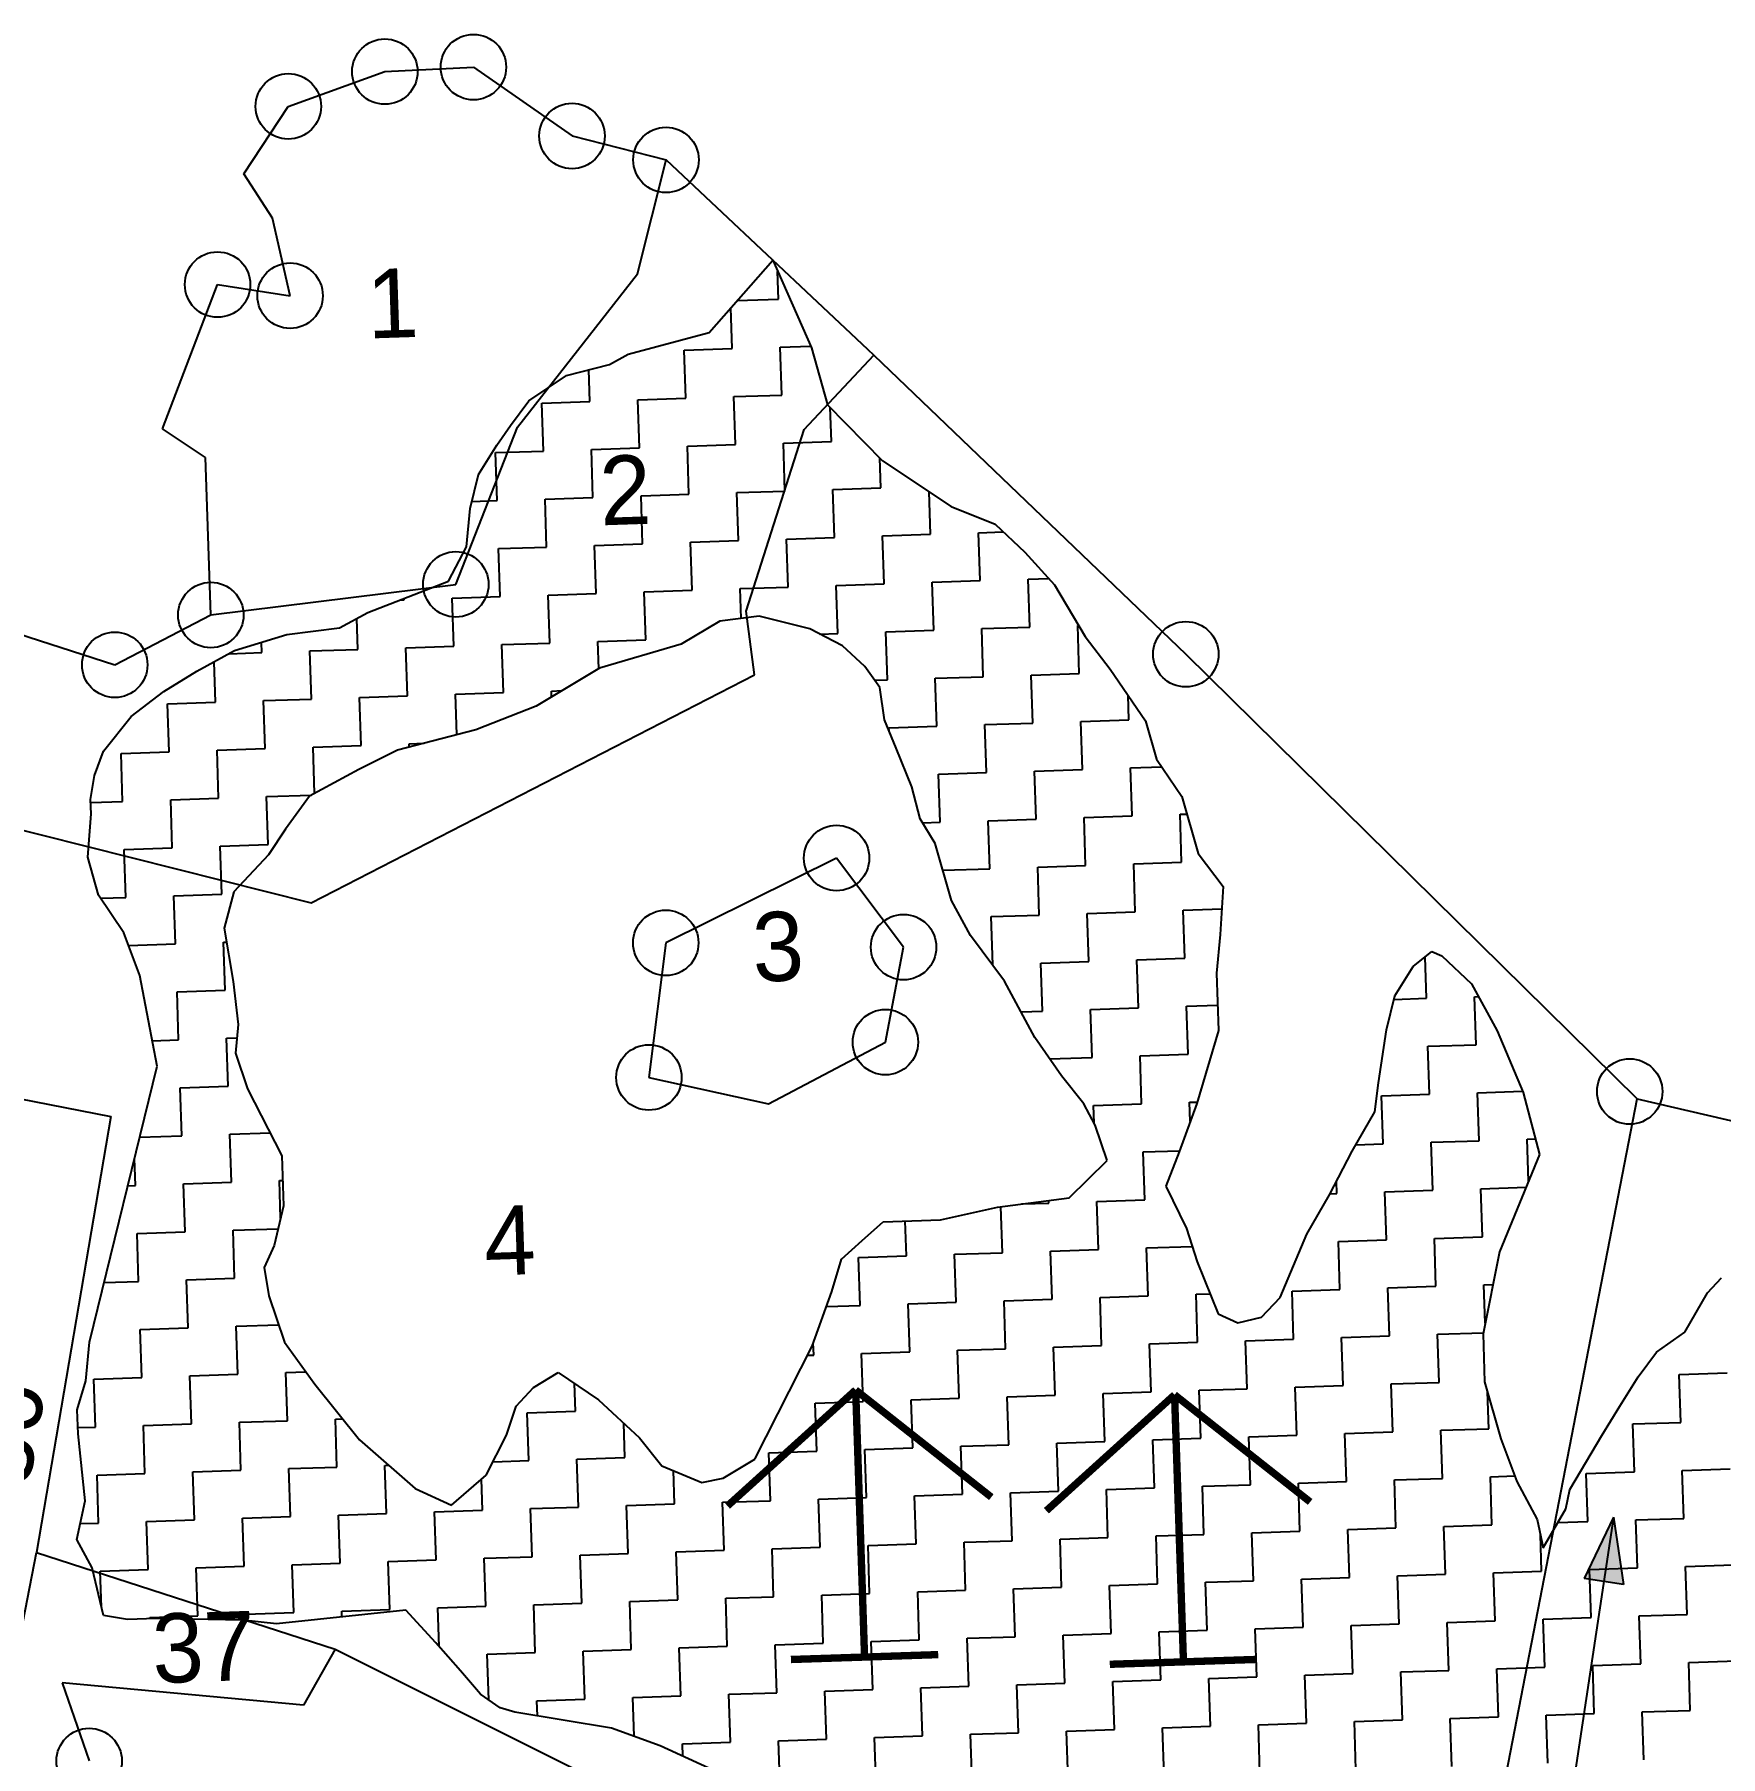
# Model space of a CAD drawing. Header units: metres. Extents: x 279700 to 281193, y 2031385 to 2032574.
# Drawn here: x 280235.6 to 280590.2, y 2032102.5 to 2032464.6 of the extents above; entities that cross this region are included whole.
import ezdxf
from ezdxf.enums import TextEntityAlignment as Align

# ---------------------------------------------------------------- set-up
doc = ezdxf.new("R2010")
doc.units = ezdxf.units.M
for name, color, linetype in [('POLY_HATCH', 12, 'Continuous'), ('POLY_PARCEL', 6, 'Continuous'), ('TEXT_PARCEL', 7, 'Continuous'), ('V_BOUND_LINE', 7, 'Continuous')]:
    doc.layers.add(name, color=color, linetype=linetype)
doc.styles.add('TEXT_MAP', font='')
doc.styles.get('TEXT_MAP').set_extended_font_data('Kruti Dev 050')

msp = doc.modelspace()

# ---------------------------------------------------------------- hatches: boundary and pattern name
h = msp.add_hatch(color=256)
h.paths.add_polyline_path([(280565.66, 2032139.33), (280569.79, 2032138.71), (280567.69, 2032152.84)])
h.paths.add_polyline_path([(280567.69, 2032152.84), (280561.52, 2032139.96), (280565.66, 2032139.33)])

# ---------------------------------------------------------------- linework, layer by layer
at = {"const_width": 1.55}
for points in [[(280408.31, 2032179.6), (280381.35, 2032155.22)], [(280408.31, 2032179.6), (280410.18, 2032123.45)], [(280408.31, 2032179.6), (280436.84, 2032157.07)], [(280475.38, 2032178.59), (280448.41, 2032154.21)], [(280475.38, 2032178.59), (280477.25, 2032122.44)], [(280475.38, 2032178.59), (280503.9, 2032156.06)], [(280394.69, 2032122.93), (280425.67, 2032123.96)], [(280461.76, 2032121.92), (280492.73, 2032122.95)]]:
    msp.add_lwpolyline(points, dxfattribs=at)
for points in [[(280567.69, 2032152.84), (280555.42, 2032071.45)], [(280567.69, 2032152.84), (280561.52, 2032139.96)], [(280567.69, 2032152.84), (280569.79, 2032138.71)], [(280569.79, 2032138.71), (280561.52, 2032139.96)]]:
    msp.add_lwpolyline(points)
for centre in [(280309.29, 2032456.82), (280327.92, 2032457.76), (280288.98, 2032449.51), (280348.65, 2032443.28), (280368.42, 2032438.25), (280274.1, 2032412.04), (280289.36, 2032409.7), (280324.21, 2032349), (280272.69, 2032342.56), (280252.48, 2032332.09), (280477.75, 2032334.31), (280404.3, 2032291.46), (280368.37, 2032273.62), (280418.38, 2032272.72), (280414.56, 2032252.74), (280364.83, 2032245.32), (280571.11, 2032242.36), (280247.1, 2032101.59)]:
    msp.add_circle(centre, 6.88)
at = {"layer": 'POLY_HATCH'}
for p, q in [((280377.49, 2032401.98), (280390.86, 2032417.17)), ((280390.86, 2032417.17), (280399, 2032398.72)), ((280360.47, 2032397.38), (280377.49, 2032401.98)), ((280356.5, 2032395.23), (280360.47, 2032397.38)), ((280399, 2032398.72), (280402.37, 2032386.76)), ((280347.49, 2032392.91), (280356.5, 2032395.23)), ((280339.58, 2032387.6), (280347.49, 2032392.91)), ((280335.71, 2032382.42), (280339.58, 2032387.6)), ((280402.37, 2032386.76), (280402.37, 2032386.76)), ((280402.37, 2032386.76), (280413.93, 2032374.98)), ((280332.82, 2032378.29), (280335.71, 2032382.42)), ((280328.98, 2032372.1), (280332.82, 2032378.29)), ((280413.93, 2032374.98), (280428.4, 2032365.37)), ((280327.2, 2032364.97), (280328.98, 2032372.1)), ((280326.46, 2032356.87), (280327.2, 2032364.97)), ((280428.4, 2032365.37), (280437.62, 2032361.63)), ((280437.62, 2032361.63), (280443.87, 2032355.79)), ((280322.66, 2032349.68), (280326.46, 2032356.87)), ((280443.87, 2032355.79), (280450.16, 2032348.93)), ((280305.7, 2032343.06), (280322.66, 2032349.68)), ((280450.16, 2032348.93), (280456.59, 2032338.03)), ((280299.75, 2032339.83), (280305.7, 2032343.06)), ((280288.68, 2032338.45), (280299.75, 2032339.83)), ((280379.73, 2032341.25), (280371.59, 2032336.46)), ((280388, 2032342.28), (280379.73, 2032341.25)), ((280398.65, 2032339.62), (280388, 2032342.28)), ((280405.56, 2032336.08), (280398.65, 2032339.62)), ((280277.68, 2032335.06), (280288.68, 2032338.45)), ((280371.59, 2032336.46), (280354.41, 2032331.36)), ((280410.23, 2032331.71), (280405.56, 2032336.08)), ((280456.59, 2032338.03), (280461.87, 2032331.14)), ((280269.74, 2032330.76), (280277.68, 2032335.06)), ((280413.39, 2032327.29), (280410.23, 2032331.71)), ((280262.81, 2032326.49), (280269.74, 2032330.76)), ((280354.41, 2032331.36), (280347.75, 2032327.37)), ((280461.87, 2032331.14), (280469.3, 2032320.28)), ((280255.91, 2032321.21), (280262.81, 2032326.49)), ((280347.75, 2032327.37), (280341.09, 2032323.38)), ((280414.37, 2032320.54), (280413.39, 2032327.29)), ((280250.09, 2032313.95), (280255.91, 2032321.21)), ((280341.09, 2032323.38), (280328.43, 2032318.44)), ((280328.43, 2032318.44), (280311.98, 2032314.12)), ((280416.83, 2032314.59), (280414.37, 2032320.54)), ((280469.3, 2032320.28), (280471.59, 2032312.28)), ((280248.24, 2032308.84), (280250.09, 2032313.95)), ((280311.98, 2032314.12), (280303.81, 2032310.08)), ((280420.12, 2032306.41), (280416.83, 2032314.59)), ((280303.81, 2032310.08), (280293.44, 2032304.45)), ((280471.59, 2032312.28), (280476.9, 2032304.38)), ((280247.4, 2032303.76), (280248.24, 2032308.84)), ((280421.86, 2032299.68), (280420.12, 2032306.41)), ((280247.5, 2032300.74), (280247.4, 2032303.76)), ((280293.44, 2032304.45), (280288.39, 2032297.5)), ((280476.9, 2032304.38), (280480.33, 2032292.38)), ((280246.8, 2032291.63), (280247.5, 2032300.74)), ((280425.05, 2032294.51), (280421.86, 2032299.68)), ((280288.39, 2032297.5), (280284.79, 2032292.1)), ((280249.08, 2032283.63), (280246.8, 2032291.63)), ((280284.79, 2032292.1), (280277.51, 2032284.32)), ((280428.46, 2032282.56), (280425.05, 2032294.51)), ((280480.33, 2032292.38), (280485.61, 2032285.49)), ((280485.61, 2032285.49), (280484.94, 2032275.37)), ((280254.4, 2032275.73), (280249.08, 2032283.63)), ((280277.51, 2032284.32), (280275.5, 2032276.71)), ((280432.48, 2032275.15), (280428.46, 2032282.56)), ((280257.73, 2032266.75), (280254.4, 2032275.73)), ((280275.5, 2032276.71), (280277.38, 2032265.47)), ((280439.59, 2032265.58), (280432.48, 2032275.15)), ((280484.94, 2032275.37), (280484.2, 2032267.27)), ((280525.57, 2032268.64), (280529.51, 2032271.8)), ((280529.51, 2032271.8), (280531.56, 2032270.86)), ((280531.56, 2032270.86), (280537.82, 2032265.01)), ((280261.39, 2032247.69), (280257.73, 2032266.75)), ((280484.2, 2032267.27), (280484.6, 2032255.17)), ((280521.74, 2032262.46), (280525.57, 2032268.64)), ((280277.38, 2032265.47), (280278.44, 2032256.46)), ((280446.02, 2032253.73), (280439.59, 2032265.58)), ((280537.82, 2032265.01), (280543.2, 2032255.1)), ((280519.95, 2032255.33), (280521.74, 2032262.46)), ((280278.44, 2032256.46), (280277.88, 2032250.4)), ((280451.57, 2032245.63), (280446.02, 2032253.73)), ((280484.6, 2032255.17), (280480.06, 2032239.87)), ((280518.3, 2032244.17), (280519.95, 2032255.33)), ((280543.2, 2032255.1), (280548.68, 2032242.15)), ((280277.88, 2032250.4), (280280.39, 2032242.95)), ((280247.16, 2032189.67), (280261.39, 2032247.69)), ((280456.29, 2032239.75), (280451.57, 2032245.63)), ((280451.57, 2032245.63), (280451.57, 2032245.63)), ((280280.39, 2032242.95), (280287.65, 2032228.86)), ((280517.5, 2032238.09), (280518.3, 2032244.17)), ((280548.68, 2032242.15), (280552.14, 2032229.14)), ((280458.7, 2032235.31), (280456.29, 2032239.75)), ((280480.06, 2032239.87), (280476.35, 2032229.65)), ((280512.72, 2032229.85), (280517.5, 2032238.09)), ((280461.21, 2032227.85), (280458.7, 2032235.31)), ((280287.65, 2032228.86), (280288, 2032218.32)), ((280453.18, 2032220.04), (280461.21, 2032227.85)), ((280476.35, 2032229.65), (280473.56, 2032222.49)), ((280507.98, 2032220.61), (280512.72, 2032229.85)), ((280552.14, 2032229.14), (280543.73, 2032208.67)), ((280438.15, 2032218.04), (280453.18, 2032220.04)), ((280453.18, 2032220.04), (280453.18, 2032220.04)), ((280473.56, 2032222.49), (280477.9, 2032213.55)), ((280503.2, 2032212.37), (280507.98, 2032220.61)), ((280288, 2032218.32), (280286.02, 2032209.96)), ((280426.17, 2032215.38), (280438.15, 2032218.04)), ((280409.71, 2032211.06), (280414.11, 2032214.97)), ((280414.11, 2032214.97), (280426.17, 2032215.38)), ((280477.9, 2032213.55), (280480.15, 2032206.56)), ((280497.58, 2032199.06), (280503.2, 2032212.37)), ((280286.02, 2032209.96), (280283.91, 2032205.37)), ((280405.32, 2032207.14), (280409.71, 2032211.06)), ((280543.73, 2032208.67), (280540.27, 2032191.39)), ((280283.91, 2032205.37), (280284.86, 2032199.37)), ((280403.28, 2032200.29), (280405.32, 2032207.14)), ((280480.15, 2032206.56), (280484.56, 2032195.6)), ((280587.46, 2032200.03), (280590.39, 2032203.16)), ((280284.86, 2032199.37), (280288.2, 2032189.68)), ((280399.14, 2032188.84), (280403.28, 2032200.29)), ((280493.68, 2032194.89), (280497.58, 2032199.06)), ((280582.69, 2032191.79), (280587.46, 2032200.03)), ((280484.56, 2032195.6), (280488.66, 2032193.71)), ((280488.66, 2032193.71), (280493.68, 2032194.89)), ((280540.27, 2032191.39), (280540.6, 2032181.31)), ((280576.76, 2032187.56), (280582.69, 2032191.79)), ((280246.41, 2032181.56), (280247.16, 2032189.67)), ((280288.2, 2032189.68), (280294.53, 2032180.84)), ((280387.1, 2032165.07), (280399.14, 2032188.84)), ((280572.9, 2032182.38), (280576.76, 2032187.56)), ((280340.58, 2032180.11), (280345.75, 2032183.3)), ((280345.75, 2032183.3), (280354.24, 2032177.55)), ((280244.6, 2032175.45), (280246.41, 2032181.56)), ((280294.53, 2032180.84), (280303.97, 2032169.09)), ((280336.93, 2032176.22), (280340.58, 2032180.11)), ((280540.6, 2032181.31), (280544.03, 2032169.31)), ((280569.06, 2032176.2), (280572.9, 2032182.38)), ((280334.87, 2032170.12), (280336.93, 2032176.22)), ((280354.24, 2032177.55), (280362.81, 2032169.54)), ((280565.22, 2032170.01), (280569.06, 2032176.2)), ((280244.77, 2032170.4), (280244.6, 2032175.45)), ((280246.24, 2032156.32), (280244.77, 2032170.4)), ((280303.97, 2032169.09), (280315.63, 2032158.92)), ((280330.63, 2032161.68), (280334.87, 2032170.12)), ((280362.81, 2032169.54), (280367.53, 2032163.66)), ((280544.03, 2032169.31), (280547.36, 2032160.33)), ((280558.53, 2032158.68), (280565.22, 2032170.01)), ((280380.44, 2032161.08), (280387.1, 2032165.07)), ((280323.29, 2032155.41), (280330.63, 2032161.68)), ((280367.53, 2032163.66), (280375.95, 2032160.17)), ((280315.63, 2032158.92), (280323.29, 2032155.41)), ((280375.95, 2032160.17), (280380.44, 2032161.08)), ((280547.36, 2032160.33), (280551.67, 2032152.4)), ((280557.65, 2032154.61), (280558.53, 2032158.68)), ((280244.49, 2032148.18), (280246.24, 2032156.32)), ((280552.88, 2032146.38), (280557.65, 2032154.61)), ((280551.67, 2032152.4), (280552.88, 2032146.38)), ((280247.72, 2032142.23), (280244.49, 2032148.18)), ((280250.08, 2032132.21), (280247.72, 2032142.23)), ((280313.69, 2032133.32), (280286.51, 2032130.4)), ((280319.98, 2032126.46), (280313.69, 2032133.32)), ((280255.16, 2032131.37), (280250.08, 2032132.21)), ((280261.21, 2032131.57), (280255.16, 2032131.37)), ((280279.41, 2032131.17), (280261.21, 2032131.57)), ((280286.51, 2032130.4), (280279.41, 2032131.17)), ((280325.23, 2032120.58), (280319.98, 2032126.46)), ((280329.43, 2032115.67), (280325.23, 2032120.58)), ((280333.57, 2032112.78), (280329.43, 2032115.67)), ((280336.63, 2032111.87), (280333.57, 2032112.78)), ((280356.95, 2032108.51), (280336.63, 2032111.87)), ((280367.17, 2032104.81), (280356.95, 2032108.51)), ((280377.43, 2032100.1), (280367.17, 2032104.81))]:
    msp.add_line(p, q, dxfattribs=at)
at = {"layer": 'POLY_HATCH', "linetype": 'Continuous'}
for p, q in [((280392.09, 2032409), (280391.9, 2032414.8)), ((280383.41, 2032408.71), (280392.09, 2032409)), ((280382.34, 2032398.57), (280382.05, 2032407.16)), ((280372.24, 2032398.23), (280382.34, 2032398.57)), ((280372.58, 2032388.14), (280372.24, 2032398.23)), ((280392.43, 2032398.91), (280398.82, 2032399.12)), ((280392.77, 2032388.81), (280392.43, 2032398.91)), ((280352.39, 2032387.47), (280352.17, 2032394.11)), ((280342.3, 2032387.13), (280352.39, 2032387.47)), ((280342.63, 2032377.04), (280342.3, 2032387.13)), ((280362.49, 2032387.81), (280372.58, 2032388.14)), ((280362.82, 2032377.71), (280362.49, 2032387.81)), ((280382.67, 2032388.48), (280392.77, 2032388.81)), ((280383.01, 2032378.38), (280382.67, 2032388.48)), ((280403.2, 2032379.05), (280402.96, 2032386.16)), ((280393.1, 2032378.72), (280403.2, 2032379.05)), ((280393.44, 2032368.63), (280393.1, 2032378.72)), ((280332.54, 2032376.7), (280342.63, 2032377.04)), ((280332.88, 2032366.61), (280332.54, 2032376.7)), ((280352.73, 2032377.38), (280362.82, 2032377.71)), ((280353.06, 2032367.28), (280352.73, 2032377.38)), ((280372.91, 2032378.05), (280383.01, 2032378.38)), ((280373.25, 2032367.95), (280372.91, 2032378.05)), ((280413.62, 2032369.3), (280413.42, 2032375.51)), ((280363.16, 2032367.62), (280373.25, 2032367.95)), ((280383.34, 2032368.29), (280393.44, 2032368.63)), ((280383.68, 2032358.2), (280383.34, 2032368.29)), ((280403.53, 2032368.96), (280413.62, 2032369.3)), ((280403.87, 2032358.87), (280403.53, 2032368.96)), ((280424.05, 2032359.54), (280423.76, 2032368.45)), ((280327.57, 2032366.43), (280332.88, 2032366.61)), ((280342.97, 2032366.95), (280353.06, 2032367.28)), ((280343.31, 2032356.85), (280342.97, 2032366.95)), ((280363.49, 2032357.52), (280363.16, 2032367.62)), ((280333.21, 2032356.52), (280343.31, 2032356.85)), ((280353.4, 2032357.19), (280363.49, 2032357.52)), ((280353.73, 2032347.1), (280353.4, 2032357.19)), ((280373.59, 2032357.86), (280383.68, 2032358.2)), ((280373.92, 2032347.77), (280373.59, 2032357.86)), ((280393.77, 2032358.53), (280403.87, 2032358.87)), ((280394.11, 2032348.44), (280393.77, 2032358.53)), ((280413.96, 2032359.2), (280424.05, 2032359.54)), ((280414.3, 2032349.11), (280413.96, 2032359.2)), ((280434.15, 2032359.87), (280439.31, 2032360.05)), ((280434.48, 2032349.78), (280434.15, 2032359.87)), ((280333.55, 2032346.42), (280333.21, 2032356.52)), ((280424.39, 2032349.45), (280434.48, 2032349.78)), ((280444.58, 2032350.12), (280448.94, 2032350.26)), ((280444.91, 2032340.02), (280444.58, 2032350.12)), ((280313.36, 2032345.75), (280313.35, 2032346.04)), ((280323.45, 2032346.09), (280333.55, 2032346.42)), ((280323.79, 2032335.99), (280323.45, 2032346.09)), ((280343.64, 2032346.76), (280353.73, 2032347.1)), ((280343.98, 2032336.67), (280343.64, 2032346.76)), ((280363.83, 2032347.43), (280373.92, 2032347.77)), ((280364.16, 2032337.34), (280363.83, 2032347.43)), ((280384.02, 2032348.1), (280394.11, 2032348.44)), ((280384.22, 2032341.81), (280384.02, 2032348.1)), ((280404.2, 2032348.77), (280414.3, 2032349.11)), ((280404.54, 2032338.68), (280404.2, 2032348.77)), ((280424.73, 2032339.35), (280424.39, 2032349.45)), ((280312.53, 2032345.73), (280313.36, 2032345.75)), ((280303.6, 2032335.32), (280303.39, 2032341.8)), ((280414.63, 2032339.02), (280424.73, 2032339.35)), ((280414.97, 2032328.92), (280414.63, 2032339.02)), ((280434.82, 2032339.69), (280444.91, 2032340.02)), ((280435.15, 2032329.59), (280434.82, 2032339.69)), ((280455.01, 2032340.36), (280455.21, 2032340.37)), ((280455.34, 2032330.27), (280455.01, 2032340.36)), ((280283.42, 2032334.65), (280283.34, 2032336.81)), ((280293.51, 2032334.99), (280303.6, 2032335.32)), ((280313.7, 2032335.66), (280323.79, 2032335.99)), ((280314.03, 2032325.57), (280313.7, 2032335.66)), ((280333.88, 2032336.33), (280343.98, 2032336.67)), ((280334.22, 2032326.24), (280333.88, 2032336.33)), ((280354.07, 2032337), (280364.16, 2032337.34)), ((280354.26, 2032331.27), (280354.07, 2032337)), ((280400.73, 2032338.55), (280404.54, 2032338.68)), ((280273.66, 2032324.22), (280273.37, 2032332.72)), ((280276.51, 2032334.42), (280283.42, 2032334.65)), ((280293.84, 2032324.89), (280293.51, 2032334.99)), ((280412.29, 2032328.83), (280414.97, 2032328.92)), ((280425.06, 2032329.26), (280435.15, 2032329.59)), ((280425.4, 2032319.16), (280425.06, 2032329.26)), ((280445.25, 2032329.93), (280455.34, 2032330.27)), ((280445.58, 2032319.84), (280445.25, 2032329.93)), ((280263.56, 2032323.89), (280273.66, 2032324.22)), ((280283.75, 2032324.56), (280293.84, 2032324.89)), ((280284.09, 2032314.46), (280283.75, 2032324.56)), ((280303.94, 2032325.23), (280314.03, 2032325.57)), ((280304.27, 2032315.14), (280303.94, 2032325.23)), ((280324.13, 2032325.9), (280334.22, 2032326.24)), ((280324.41, 2032317.38), (280324.13, 2032325.9)), ((280344.31, 2032326.57), (280346.54, 2032326.65)), ((280344.35, 2032325.34), (280344.31, 2032326.57)), ((280465.77, 2032320.51), (280465.6, 2032325.69)), ((280263.9, 2032313.79), (280263.56, 2032323.89)), ((280415.3, 2032318.83), (280425.4, 2032319.16)), ((280415.32, 2032318.24), (280415.3, 2032318.83)), ((280435.49, 2032319.5), (280445.58, 2032319.84)), ((280435.83, 2032309.41), (280435.49, 2032319.5)), ((280455.68, 2032320.17), (280465.77, 2032320.51)), ((280456.01, 2032310.08), (280455.68, 2032320.17)), ((280253.81, 2032313.46), (280263.9, 2032313.79)), ((280254.14, 2032303.36), (280253.81, 2032313.46)), ((280273.99, 2032314.13), (280284.09, 2032314.46)), ((280274.33, 2032304.04), (280273.99, 2032314.13)), ((280294.18, 2032314.8), (280304.27, 2032315.14)), ((280294.51, 2032305.03), (280294.18, 2032314.8)), ((280314.37, 2032315.47), (280317.54, 2032315.58)), ((280314.39, 2032314.75), (280314.37, 2032315.47)), ((280445.92, 2032309.74), (280456.01, 2032310.08)), ((280446.26, 2032299.65), (280445.92, 2032309.74)), ((280466.11, 2032310.41), (280472.7, 2032310.63)), ((280466.44, 2032300.32), (280466.11, 2032310.41)), ((280425.73, 2032309.07), (280435.83, 2032309.41)), ((280426.07, 2032298.98), (280425.73, 2032309.07)), ((280247.42, 2032303.14), (280254.14, 2032303.36)), ((280264.24, 2032303.7), (280274.33, 2032304.04)), ((280264.57, 2032293.61), (280264.24, 2032303.7)), ((280284.42, 2032304.37), (280293.86, 2032304.69)), ((280284.76, 2032294.28), (280284.42, 2032304.37)), ((280422.36, 2032298.85), (280426.07, 2032298.98)), ((280436.16, 2032299.31), (280446.26, 2032299.65)), ((280436.5, 2032289.22), (280436.16, 2032299.31)), ((280456.35, 2032299.98), (280466.44, 2032300.32)), ((280456.68, 2032289.89), (280456.35, 2032299.98)), ((280476.54, 2032300.66), (280477.95, 2032300.7)), ((280476.87, 2032290.56), (280476.54, 2032300.66)), ((280254.48, 2032293.27), (280264.57, 2032293.61)), ((280254.81, 2032283.18), (280254.48, 2032293.27)), ((280274.66, 2032293.94), (280284.76, 2032294.28)), ((280275, 2032283.85), (280274.66, 2032293.94)), ((280426.65, 2032288.89), (280436.5, 2032289.22)), ((280446.59, 2032289.56), (280456.68, 2032289.89)), ((280446.93, 2032279.46), (280446.59, 2032289.56)), ((280466.78, 2032290.23), (280476.87, 2032290.56)), ((280467.11, 2032280.13), (280466.78, 2032290.23)), ((280249.5, 2032283), (280254.81, 2032283.18)), ((280264.91, 2032283.51), (280275, 2032283.85)), ((280265.24, 2032273.42), (280264.91, 2032283.51)), ((280436.83, 2032279.13), (280446.93, 2032279.46)), ((280437.17, 2032269.03), (280436.83, 2032279.13)), ((280457.02, 2032279.8), (280467.11, 2032280.13)), ((280457.36, 2032269.7), (280457.02, 2032279.8)), ((280477.21, 2032280.47), (280485.29, 2032280.74)), ((280477.54, 2032270.38), (280477.21, 2032280.47)), ((280275.34, 2032273.75), (280275.99, 2032273.78)), ((280275.67, 2032263.66), (280275.34, 2032273.75)), ((280255.37, 2032273.09), (280265.24, 2032273.42)), ((280467.45, 2032270.04), (280477.54, 2032270.38)), ((280467.79, 2032259.95), (280467.45, 2032270.04)), ((280528.35, 2032261.96), (280528.06, 2032270.64)), ((280437.03, 2032269.03), (280437.17, 2032269.03)), ((280447.26, 2032269.37), (280457.36, 2032269.7)), ((280447.6, 2032259.27), (280447.26, 2032269.37)), ((280265.58, 2032263.33), (280275.67, 2032263.66)), ((280265.91, 2032253.23), (280265.58, 2032263.33)), ((280443.09, 2032259.12), (280447.6, 2032259.27)), ((280457.69, 2032259.61), (280467.79, 2032259.95)), ((280458.03, 2032249.52), (280457.69, 2032259.61)), ((280477.88, 2032260.28), (280484.42, 2032260.5)), ((280478.21, 2032250.19), (280477.88, 2032260.28)), ((280521.56, 2032261.73), (280528.35, 2032261.96)), ((280538.44, 2032262.3), (280539.28, 2032262.32)), ((280538.78, 2032252.2), (280538.44, 2032262.3)), ((280260.36, 2032253.05), (280265.91, 2032253.23)), ((280276.01, 2032253.57), (280278.18, 2032253.64)), ((280276.34, 2032243.47), (280276.01, 2032253.57)), ((280528.68, 2032251.87), (280538.78, 2032252.2)), ((280529.02, 2032241.77), (280528.68, 2032251.87)), ((280449.11, 2032249.22), (280458.03, 2032249.52)), ((280468.12, 2032249.85), (280478.21, 2032250.19)), ((280468.46, 2032239.76), (280468.12, 2032249.85)), ((280266.25, 2032243.14), (280276.34, 2032243.47)), ((280266.59, 2032233.04), (280266.25, 2032243.14)), ((280518.92, 2032241.44), (280529.02, 2032241.77)), ((280519.26, 2032231.34), (280518.92, 2032241.44)), ((280539.11, 2032242.11), (280548.57, 2032242.42)), ((280539.45, 2032232.02), (280539.11, 2032242.11)), ((280458.36, 2032239.42), (280468.46, 2032239.76)), ((280458.49, 2032235.71), (280458.36, 2032239.42)), ((280478.55, 2032240.09), (280480.14, 2032240.15)), ((280478.68, 2032236.08), (280478.55, 2032240.09)), ((280257.73, 2032232.75), (280266.59, 2032233.04)), ((280276.68, 2032233.38), (280285.18, 2032233.66)), ((280277.01, 2032223.29), (280276.68, 2032233.38)), ((280513.47, 2032231.15), (280519.26, 2032231.34)), ((280529.35, 2032231.68), (280539.45, 2032232.02)), ((280529.69, 2032221.59), (280529.35, 2032231.68)), ((280549.54, 2032232.35), (280551.27, 2032232.41)), ((280549.83, 2032223.52), (280549.54, 2032232.35)), ((280256.83, 2032222.62), (280256.64, 2032228.31)), ((280468.79, 2032229.67), (280476.45, 2032229.92)), ((280469.13, 2032219.57), (280468.79, 2032229.67)), ((280266.92, 2032222.95), (280277.01, 2032223.29)), ((280267.26, 2032212.86), (280266.92, 2032222.95)), ((280287.11, 2032223.62), (280287.83, 2032223.65)), ((280287.37, 2032215.67), (280287.11, 2032223.62)), ((280509.5, 2032220.91), (280509.42, 2032223.42)), ((280255.23, 2032222.56), (280256.83, 2032222.62)), ((280448.94, 2032218.9), (280448.92, 2032219.48)), ((280459.03, 2032219.24), (280469.13, 2032219.57)), ((280459.37, 2032209.14), (280459.03, 2032219.24)), ((280508.11, 2032220.87), (280509.5, 2032220.91)), ((280519.6, 2032221.25), (280529.69, 2032221.59)), ((280519.93, 2032211.16), (280519.6, 2032221.25)), ((280539.78, 2032221.92), (280549.31, 2032222.24)), ((280540.12, 2032211.83), (280539.78, 2032221.92)), ((280439.18, 2032208.47), (280438.86, 2032218.13)), ((280443.19, 2032218.71), (280448.94, 2032218.9)), ((280257.16, 2032212.52), (280267.26, 2032212.86)), ((280257.5, 2032202.43), (280257.16, 2032212.52)), ((280277.35, 2032213.19), (280286.86, 2032213.51)), ((280277.69, 2032203.1), (280277.35, 2032213.19)), ((280419, 2032207.8), (280418.75, 2032215.13)), ((280429.09, 2032208.14), (280439.18, 2032208.47)), ((280449.28, 2032208.81), (280459.37, 2032209.14)), ((280449.61, 2032198.71), (280449.28, 2032208.81)), ((280469.46, 2032209.48), (280479.11, 2032209.8)), ((280469.8, 2032199.38), (280469.46, 2032209.48)), ((280509.84, 2032210.82), (280519.93, 2032211.16)), ((280510.17, 2032200.73), (280509.84, 2032210.82)), ((280530.02, 2032211.49), (280540.12, 2032211.83)), ((280530.36, 2032201.4), (280530.02, 2032211.49)), ((280408.9, 2032207.46), (280419, 2032207.8)), ((280409.24, 2032197.37), (280408.9, 2032207.46)), ((280429.42, 2032198.04), (280429.09, 2032208.14)), ((280250.23, 2032202.19), (280257.5, 2032202.43)), ((280267.59, 2032202.76), (280277.69, 2032203.1)), ((280267.93, 2032192.67), (280267.59, 2032202.76)), ((280520.27, 2032201.06), (280530.36, 2032201.4)), ((280540.45, 2032201.73), (280542.35, 2032201.8)), ((280540.72, 2032193.67), (280540.45, 2032201.73)), ((280419.33, 2032197.71), (280429.42, 2032198.04)), ((280419.67, 2032187.61), (280419.33, 2032197.71)), ((280439.52, 2032198.38), (280449.61, 2032198.71)), ((280439.85, 2032188.28), (280439.52, 2032198.38)), ((280459.71, 2032199.05), (280469.8, 2032199.38)), ((280460.04, 2032188.96), (280459.71, 2032199.05)), ((280479.89, 2032199.72), (280482.86, 2032199.82)), ((280480.23, 2032189.63), (280479.89, 2032199.72)), ((280500.08, 2032200.39), (280510.17, 2032200.73)), ((280500.42, 2032190.3), (280500.08, 2032200.39)), ((280520.6, 2032190.97), (280520.27, 2032201.06)), ((280402.14, 2032197.13), (280409.24, 2032197.37)), ((280247.73, 2032192), (280247.74, 2032192)), ((280247.74, 2032192), (280247.74, 2032192.04)), ((280257.83, 2032192.33), (280267.93, 2032192.67)), ((280258.17, 2032182.24), (280257.83, 2032192.33)), ((280278.02, 2032193.01), (280286.95, 2032193.3)), ((280278.36, 2032182.91), (280278.02, 2032193.01)), ((280490.32, 2032189.96), (280500.42, 2032190.3)), ((280510.51, 2032190.63), (280520.6, 2032190.97)), ((280510.84, 2032180.54), (280510.51, 2032190.63)), ((280530.7, 2032191.31), (280540.31, 2032191.63)), ((280531.03, 2032181.21), (280530.7, 2032191.31)), ((280398.15, 2032186.9), (280399.48, 2032186.94)), ((280399.48, 2032186.94), (280399.39, 2032189.55)), ((280409.57, 2032187.28), (280419.67, 2032187.61)), ((280409.91, 2032177.18), (280409.57, 2032187.28)), ((280429.76, 2032187.95), (280439.85, 2032188.28)), ((280430.1, 2032177.85), (280429.76, 2032187.95)), ((280449.95, 2032188.62), (280460.04, 2032188.96)), ((280450.28, 2032178.53), (280449.95, 2032188.62)), ((280470.13, 2032189.29), (280480.23, 2032189.63)), ((280470.47, 2032179.2), (280470.13, 2032189.29)), ((280490.66, 2032179.87), (280490.32, 2032189.96)), ((280288.45, 2032183.25), (280292.7, 2032183.39)), ((280288.79, 2032173.15), (280288.45, 2032183.25)), ((280581.5, 2032182.89), (280591.59, 2032183.23)), ((280248.08, 2032181.91), (280258.17, 2032182.24)), ((280248.41, 2032171.81), (280248.08, 2032181.91)), ((280268.26, 2032182.58), (280278.36, 2032182.91)), ((280268.6, 2032172.48), (280268.26, 2032182.58)), ((280349.35, 2032175.17), (280349.15, 2032180.99)), ((280480.56, 2032179.53), (280490.66, 2032179.87)), ((280480.9, 2032169.44), (280480.56, 2032179.53)), ((280500.75, 2032180.2), (280510.84, 2032180.54)), ((280501.09, 2032170.11), (280500.75, 2032180.2)), ((280520.94, 2032180.88), (280531.03, 2032181.21)), ((280521.27, 2032170.78), (280520.94, 2032180.88)), ((280581.84, 2032172.8), (280581.5, 2032182.89)), ((280399.82, 2032176.85), (280409.91, 2032177.18)), ((280400.15, 2032166.75), (280399.82, 2032176.85)), ((280420, 2032177.52), (280430.1, 2032177.85)), ((280420.34, 2032167.43), (280420, 2032177.52)), ((280440.19, 2032178.19), (280450.28, 2032178.53)), ((280440.53, 2032168.1), (280440.19, 2032178.19)), ((280460.38, 2032178.86), (280470.47, 2032179.2)), ((280460.71, 2032168.77), (280460.38, 2032178.86)), ((280541.46, 2032171.45), (280541.2, 2032179.2)), ((280258.51, 2032172.15), (280268.6, 2032172.48)), ((280258.84, 2032162.05), (280258.51, 2032172.15)), ((280278.69, 2032172.82), (280288.79, 2032173.15)), ((280279.03, 2032162.73), (280278.69, 2032172.82)), ((280298.88, 2032173.49), (280300.4, 2032173.54)), ((280299.22, 2032163.4), (280298.88, 2032173.49)), ((280339.25, 2032174.83), (280349.35, 2032175.17)), ((280339.59, 2032164.74), (280339.25, 2032174.83)), ((280359.78, 2032165.41), (280359.54, 2032172.6)), ((280571.74, 2032172.46), (280581.84, 2032172.8)), ((280572.08, 2032162.37), (280571.74, 2032172.46)), ((280244.72, 2032171.69), (280248.41, 2032171.81)), ((280450.62, 2032168.43), (280460.71, 2032168.77)), ((280470.81, 2032169.1), (280480.9, 2032169.44)), ((280471.14, 2032159.01), (280470.81, 2032169.1)), ((280490.99, 2032169.78), (280501.09, 2032170.11)), ((280491.33, 2032159.68), (280490.99, 2032169.78)), ((280511.18, 2032170.45), (280521.27, 2032170.78)), ((280511.52, 2032160.35), (280511.18, 2032170.45)), ((280531.37, 2032171.12), (280541.46, 2032171.45)), ((280531.7, 2032161.02), (280531.37, 2032171.12)), ((280349.68, 2032165.08), (280359.78, 2032165.41)), ((280350.02, 2032154.98), (280349.68, 2032165.08)), ((280390.06, 2032166.42), (280400.15, 2032166.75)), ((280390.39, 2032156.32), (280390.06, 2032166.42)), ((280410.24, 2032167.09), (280420.34, 2032167.43)), ((280410.58, 2032157), (280410.24, 2032167.09)), ((280430.43, 2032167.76), (280440.53, 2032168.1)), ((280430.77, 2032157.67), (280430.43, 2032167.76)), ((280450.95, 2032158.34), (280450.62, 2032168.43)), ((280248.75, 2032161.72), (280258.84, 2032162.05)), ((280249.08, 2032151.63), (280248.75, 2032161.72)), ((280268.93, 2032162.39), (280279.03, 2032162.73)), ((280269.27, 2032152.3), (280268.93, 2032162.39)), ((280289.12, 2032163.06), (280299.22, 2032163.4)), ((280289.46, 2032152.97), (280289.12, 2032163.06)), ((280309.31, 2032163.73), (280310.09, 2032163.76)), ((280309.64, 2032153.64), (280309.31, 2032163.73)), ((280332.04, 2032164.49), (280339.59, 2032164.74)), ((280370.21, 2032155.65), (280369.97, 2032162.65)), ((280541.8, 2032161.36), (280546.92, 2032161.53)), ((280542.13, 2032151.27), (280541.8, 2032161.36)), ((280561.98, 2032162.03), (280572.08, 2032162.37)), ((280562.32, 2032151.94), (280561.98, 2032162.03)), ((280582.17, 2032162.7), (280592.26, 2032163.04)), ((280582.51, 2032152.61), (280582.17, 2032162.7)), ((280329.83, 2032154.31), (280329.62, 2032160.82)), ((280420.67, 2032157.33), (280430.77, 2032157.67)), ((280440.86, 2032158), (280450.95, 2032158.34)), ((280441.2, 2032147.91), (280440.86, 2032158)), ((280461.05, 2032158.67), (280471.14, 2032159.01)), ((280461.38, 2032148.58), (280461.05, 2032158.67)), ((280481.24, 2032159.35), (280491.33, 2032159.68)), ((280481.57, 2032149.25), (280481.24, 2032159.35)), ((280501.42, 2032160.02), (280511.52, 2032160.35)), ((280501.76, 2032149.92), (280501.42, 2032160.02)), ((280521.61, 2032160.69), (280531.7, 2032161.02)), ((280521.95, 2032150.6), (280521.61, 2032160.69)), ((280319.74, 2032153.97), (280329.83, 2032154.31)), ((280339.93, 2032154.65), (280350.02, 2032154.98)), ((280340.26, 2032144.55), (280339.93, 2032154.65)), ((280360.11, 2032155.32), (280370.21, 2032155.65)), ((280360.45, 2032145.22), (280360.11, 2032155.32)), ((280380.3, 2032155.99), (280390.39, 2032156.32)), ((280380.64, 2032145.9), (280380.3, 2032155.99)), ((280400.49, 2032156.66), (280410.58, 2032157)), ((280400.82, 2032146.57), (280400.49, 2032156.66)), ((280421.01, 2032147.24), (280420.67, 2032157.33)), ((280245.21, 2032151.5), (280249.08, 2032151.63)), ((280259.18, 2032151.96), (280269.27, 2032152.3)), ((280259.51, 2032141.87), (280259.18, 2032151.96)), ((280279.36, 2032152.63), (280289.46, 2032152.97)), ((280279.7, 2032142.54), (280279.36, 2032152.63)), ((280299.55, 2032153.3), (280309.64, 2032153.64)), ((280299.89, 2032143.21), (280299.55, 2032153.3)), ((280320.07, 2032143.88), (280319.74, 2032153.97)), ((280511.85, 2032150.26), (280521.95, 2032150.6)), ((280532.04, 2032150.93), (280542.13, 2032151.27)), ((280532.37, 2032140.84), (280532.04, 2032150.93)), ((280555.98, 2032151.73), (280562.32, 2032151.94)), ((280572.41, 2032152.27), (280582.51, 2032152.61)), ((280572.75, 2032142.18), (280572.41, 2032152.27)), ((280410.92, 2032146.9), (280421.01, 2032147.24)), ((280411.25, 2032136.81), (280410.92, 2032146.9)), ((280431.1, 2032147.57), (280441.2, 2032147.91)), ((280431.44, 2032137.48), (280431.1, 2032147.57)), ((280451.29, 2032148.25), (280461.38, 2032148.58)), ((280451.63, 2032138.15), (280451.29, 2032148.25)), ((280471.48, 2032148.92), (280481.57, 2032149.25)), ((280471.81, 2032138.82), (280471.48, 2032148.92)), ((280491.66, 2032149.59), (280501.76, 2032149.92)), ((280492, 2032139.49), (280491.66, 2032149.59)), ((280512.19, 2032140.17), (280511.85, 2032150.26)), ((280552.56, 2032141.51), (280552.31, 2032149.21)), ((280289.79, 2032142.87), (280299.89, 2032143.21)), ((280309.98, 2032143.55), (280320.07, 2032143.88)), ((280310.32, 2032133.45), (280309.98, 2032143.55)), ((280330.17, 2032144.22), (280340.26, 2032144.55)), ((280330.5, 2032134.12), (280330.17, 2032144.22)), ((280350.35, 2032144.89), (280360.45, 2032145.22)), ((280350.69, 2032134.79), (280350.35, 2032144.89)), ((280370.54, 2032145.56), (280380.64, 2032145.9)), ((280370.88, 2032135.47), (280370.54, 2032145.56)), ((280390.73, 2032146.23), (280400.82, 2032146.57)), ((280391.06, 2032136.14), (280390.73, 2032146.23)), ((280249.42, 2032141.53), (280259.51, 2032141.87)), ((280249.67, 2032133.94), (280249.42, 2032141.53)), ((280269.61, 2032142.2), (280279.7, 2032142.54)), ((280269.94, 2032132.11), (280269.61, 2032142.2)), ((280290.13, 2032132.78), (280289.79, 2032142.87)), ((280502.09, 2032139.83), (280512.19, 2032140.17)), ((280502.43, 2032129.74), (280502.09, 2032139.83)), ((280522.28, 2032140.5), (280532.37, 2032140.84)), ((280522.62, 2032130.41), (280522.28, 2032140.5)), ((280542.47, 2032141.17), (280552.56, 2032141.51)), ((280542.8, 2032131.08), (280542.47, 2032141.17)), ((280562.66, 2032141.84), (280572.75, 2032142.18)), ((280562.99, 2032131.75), (280562.66, 2032141.84)), ((280582.84, 2032142.52), (280592.94, 2032142.85)), ((280583.18, 2032132.42), (280582.84, 2032142.52)), ((280380.97, 2032135.8), (280391.06, 2032136.14)), ((280401.16, 2032136.47), (280411.25, 2032136.81)), ((280401.49, 2032126.38), (280401.16, 2032136.47)), ((280421.35, 2032137.14), (280431.44, 2032137.48)), ((280421.68, 2032127.05), (280421.35, 2032137.14)), ((280441.53, 2032137.82), (280451.63, 2032138.15)), ((280441.87, 2032127.72), (280441.53, 2032137.82)), ((280461.72, 2032138.49), (280471.81, 2032138.82)), ((280462.06, 2032128.39), (280461.72, 2032138.49)), ((280481.91, 2032139.16), (280492, 2032139.49)), ((280482.24, 2032129.07), (280481.91, 2032139.16)), ((280280.04, 2032132.44), (280290.13, 2032132.78)), ((280280.08, 2032131.1), (280280.04, 2032132.44)), ((280300.22, 2032133.12), (280310.32, 2032133.45)), ((280300.26, 2032131.88), (280300.22, 2032133.12)), ((280320.41, 2032133.79), (280330.5, 2032134.12)), ((280320.68, 2032125.67), (280320.41, 2032133.79)), ((280340.6, 2032134.46), (280350.69, 2032134.79)), ((280340.93, 2032124.37), (280340.6, 2032134.46)), ((280360.78, 2032135.13), (280370.88, 2032135.47)), ((280361.12, 2032125.04), (280360.78, 2032135.13)), ((280381.31, 2032125.71), (280380.97, 2032135.8)), ((280573.08, 2032132.09), (280583.18, 2032132.42)), ((280259.85, 2032131.77), (280269.94, 2032132.11)), ((280259.86, 2032131.53), (280259.85, 2032131.77)), ((280472.15, 2032128.73), (280482.24, 2032129.07)), ((280472.48, 2032118.64), (280472.15, 2032128.73)), ((280492.34, 2032129.4), (280502.43, 2032129.74)), ((280492.67, 2032119.31), (280492.34, 2032129.4)), ((280512.52, 2032130.07), (280522.62, 2032130.41)), ((280512.86, 2032119.98), (280512.52, 2032130.07)), ((280532.71, 2032130.74), (280542.8, 2032131.08)), ((280533.05, 2032120.65), (280532.71, 2032130.74)), ((280552.9, 2032131.42), (280562.99, 2032131.75)), ((280553.23, 2032121.32), (280552.9, 2032131.42)), ((280573.42, 2032121.99), (280573.08, 2032132.09)), ((280371.21, 2032125.37), (280381.31, 2032125.71)), ((280371.55, 2032115.28), (280371.21, 2032125.37)), ((280391.4, 2032126.04), (280401.49, 2032126.38)), ((280391.74, 2032115.95), (280391.4, 2032126.04)), ((280411.59, 2032126.72), (280421.68, 2032127.05)), ((280411.92, 2032116.62), (280411.59, 2032126.72)), ((280431.77, 2032127.39), (280441.87, 2032127.72)), ((280432.11, 2032117.29), (280431.77, 2032127.39)), ((280451.96, 2032128.06), (280462.06, 2032128.39)), ((280452.3, 2032117.96), (280451.96, 2032128.06)), ((280330.84, 2032124.03), (280340.93, 2032124.37)), ((280331.16, 2032114.46), (280330.84, 2032124.03)), ((280351.03, 2032124.7), (280361.12, 2032125.04)), ((280351.36, 2032114.61), (280351.03, 2032124.7)), ((280563.33, 2032121.66), (280573.42, 2032121.99)), ((280563.66, 2032111.56), (280563.33, 2032121.66)), ((280583.51, 2032122.33), (280593.61, 2032122.66)), ((280583.85, 2032112.24), (280583.51, 2032122.33)), ((280442.2, 2032117.63), (280452.3, 2032117.96)), ((280462.39, 2032118.3), (280472.48, 2032118.64)), ((280462.73, 2032108.21), (280462.39, 2032118.3)), ((280482.58, 2032118.97), (280492.67, 2032119.31)), ((280482.91, 2032108.88), (280482.58, 2032118.97)), ((280502.77, 2032119.64), (280512.86, 2032119.98)), ((280503.1, 2032109.55), (280502.77, 2032119.64)), ((280522.95, 2032120.31), (280533.05, 2032120.65)), ((280523.29, 2032110.22), (280522.95, 2032120.31)), ((280543.14, 2032120.99), (280553.23, 2032121.32)), ((280543.48, 2032110.89), (280543.14, 2032120.99)), ((280341.27, 2032114.27), (280351.36, 2032114.61)), ((280341.37, 2032111.08), (280341.27, 2032114.27)), ((280361.46, 2032114.94), (280371.55, 2032115.28)), ((280361.73, 2032106.78), (280361.46, 2032114.94)), ((280381.64, 2032115.61), (280391.74, 2032115.95)), ((280381.98, 2032105.52), (280381.64, 2032115.61)), ((280401.83, 2032116.29), (280411.92, 2032116.62)), ((280402.17, 2032106.19), (280401.83, 2032116.29)), ((280422.02, 2032116.96), (280432.11, 2032117.29)), ((280422.35, 2032106.86), (280422.02, 2032116.96)), ((280442.54, 2032107.54), (280442.2, 2032117.63)), ((280533.38, 2032110.56), (280543.48, 2032110.89)), ((280553.57, 2032111.23), (280563.66, 2032111.56)), ((280553.9, 2032101.13), (280553.57, 2032111.23)), ((280573.76, 2032111.9), (280583.85, 2032112.24)), ((280574.09, 2032101.81), (280573.76, 2032111.9)), ((280432.45, 2032107.2), (280442.54, 2032107.54)), ((280432.78, 2032097.11), (280432.45, 2032107.2)), ((280452.63, 2032107.87), (280462.73, 2032108.21)), ((280452.97, 2032097.78), (280452.63, 2032107.87)), ((280472.82, 2032108.54), (280482.91, 2032108.88)), ((280473.16, 2032098.45), (280472.82, 2032108.54)), ((280493.01, 2032109.21), (280503.1, 2032109.55)), ((280493.34, 2032099.12), (280493.01, 2032109.21)), ((280513.19, 2032109.89), (280523.29, 2032110.22)), ((280513.53, 2032099.79), (280513.19, 2032109.89)), ((280533.72, 2032100.46), (280533.38, 2032110.56)), ((280371.88, 2032105.19), (280381.98, 2032105.52)), ((280371.97, 2032102.61), (280371.88, 2032105.19)), ((280392.07, 2032105.86), (280402.17, 2032106.19)), ((280392.41, 2032095.76), (280392.07, 2032105.86)), ((280412.26, 2032106.53), (280422.35, 2032106.86)), ((280412.59, 2032096.43), (280412.26, 2032106.53))]:
    msp.add_line(p, q, dxfattribs=at)
at = {"layer": 'POLY_PARCEL'}
for p, q in [((280362.41, 2032414.3), (280368.42, 2032438.25)), ((280337.21, 2032382.09), (280362.41, 2032414.3)), ((280397.46, 2032381.53), (280412.13, 2032397.16)), ((280324.21, 2032349), (280337.21, 2032382.09)), ((280385.28, 2032343.34), (280397.46, 2032381.53)), ((280272.69, 2032342.56), (280324.21, 2032349)), ((280387, 2032329.95), (280385.28, 2032343.34)), ((280293.76, 2032282.02), (280387, 2032329.95)), ((280222.03, 2032300.13), (280293.76, 2032282.02)), ((280404.3, 2032291.46), (280368.37, 2032273.62)), ((280418.38, 2032272.72), (280404.3, 2032291.46)), ((280368.37, 2032273.62), (280364.83, 2032245.32)), ((280414.56, 2032252.74), (280418.38, 2032272.72)), ((280390, 2032239.76), (280414.56, 2032252.74)), ((280364.83, 2032245.32), (280390, 2032239.76)), ((280232.33, 2032240.92), (280251.68, 2032237.08)), ((280536.01, 2032051.52), (280572.65, 2032240.85)), ((280251.68, 2032237.08), (280236.03, 2032145.4)), ((280226.79, 2032098.09), (280236.03, 2032145.4)), ((280236.03, 2032145.4), (280298.86, 2032125.08)), ((280298.86, 2032125.08), (280292.2, 2032113.33)), ((280298.86, 2032125.08), (280392.87, 2032078.14)), ((280292.2, 2032113.33), (280241.42, 2032118.05)), ((280241.42, 2032118.05), (280247.1, 2032101.59))]:
    msp.add_line(p, q, dxfattribs=at)
at = {"layer": 'V_BOUND_LINE'}
for p, q in [((280288.98, 2032449.51), (280309.29, 2032456.82)), ((280309.29, 2032456.82), (280327.92, 2032457.76)), ((280327.92, 2032457.76), (280348.65, 2032443.28)), ((280279.65, 2032435.29), (280288.98, 2032449.51)), ((280348.65, 2032443.28), (280368.42, 2032438.25)), ((280368.42, 2032438.25), (280410.78, 2032398.46)), ((280285.65, 2032426.01), (280279.65, 2032435.29)), ((280289.36, 2032409.7), (280285.65, 2032426.01)), ((280262.53, 2032381.72), (280274.1, 2032412.04)), ((280274.1, 2032412.04), (280289.36, 2032409.7)), ((280410.78, 2032398.46), (280412.13, 2032397.16)), ((280412.13, 2032397.16), (280477.75, 2032334.31)), ((280271.58, 2032375.7), (280262.53, 2032381.72)), ((280272.69, 2032342.56), (280271.58, 2032375.7)), ((280252.48, 2032332.09), (280272.69, 2032342.56)), ((280221.93, 2032341.97), (280252.48, 2032332.09)), ((280477.75, 2032334.31), (280572.65, 2032240.85)), ((280572.65, 2032240.85), (280655.61, 2032221.4))]:
    msp.add_line(p, q, dxfattribs=at)

# ---------------------------------------------------------------- texts
at = {"layer": 'TEXT_PARCEL', "style": 'TEXT_MAP'}
for s, height, rotation, p in [('1', 14.54, 1.9049, (280311.15, 2032400.87)), ('2', 14.54, 1.9049, (280360.09, 2032361.58)), ('3', 14.54, 1.9049, (280392.22, 2032265.61)), ('4', 14.54, 1.9049, (280335.79, 2032203.82)), ('36', 14.543, 80.3498, (280236.15, 2032169.44)), ('37', 14.543, 1.9049, (280271.39, 2032118.3))]:
    msp.add_text(s, height=height, rotation=rotation, dxfattribs=at).set_placement(p, align=Align.CENTER)

doc.saveas('drawing.dxf')
